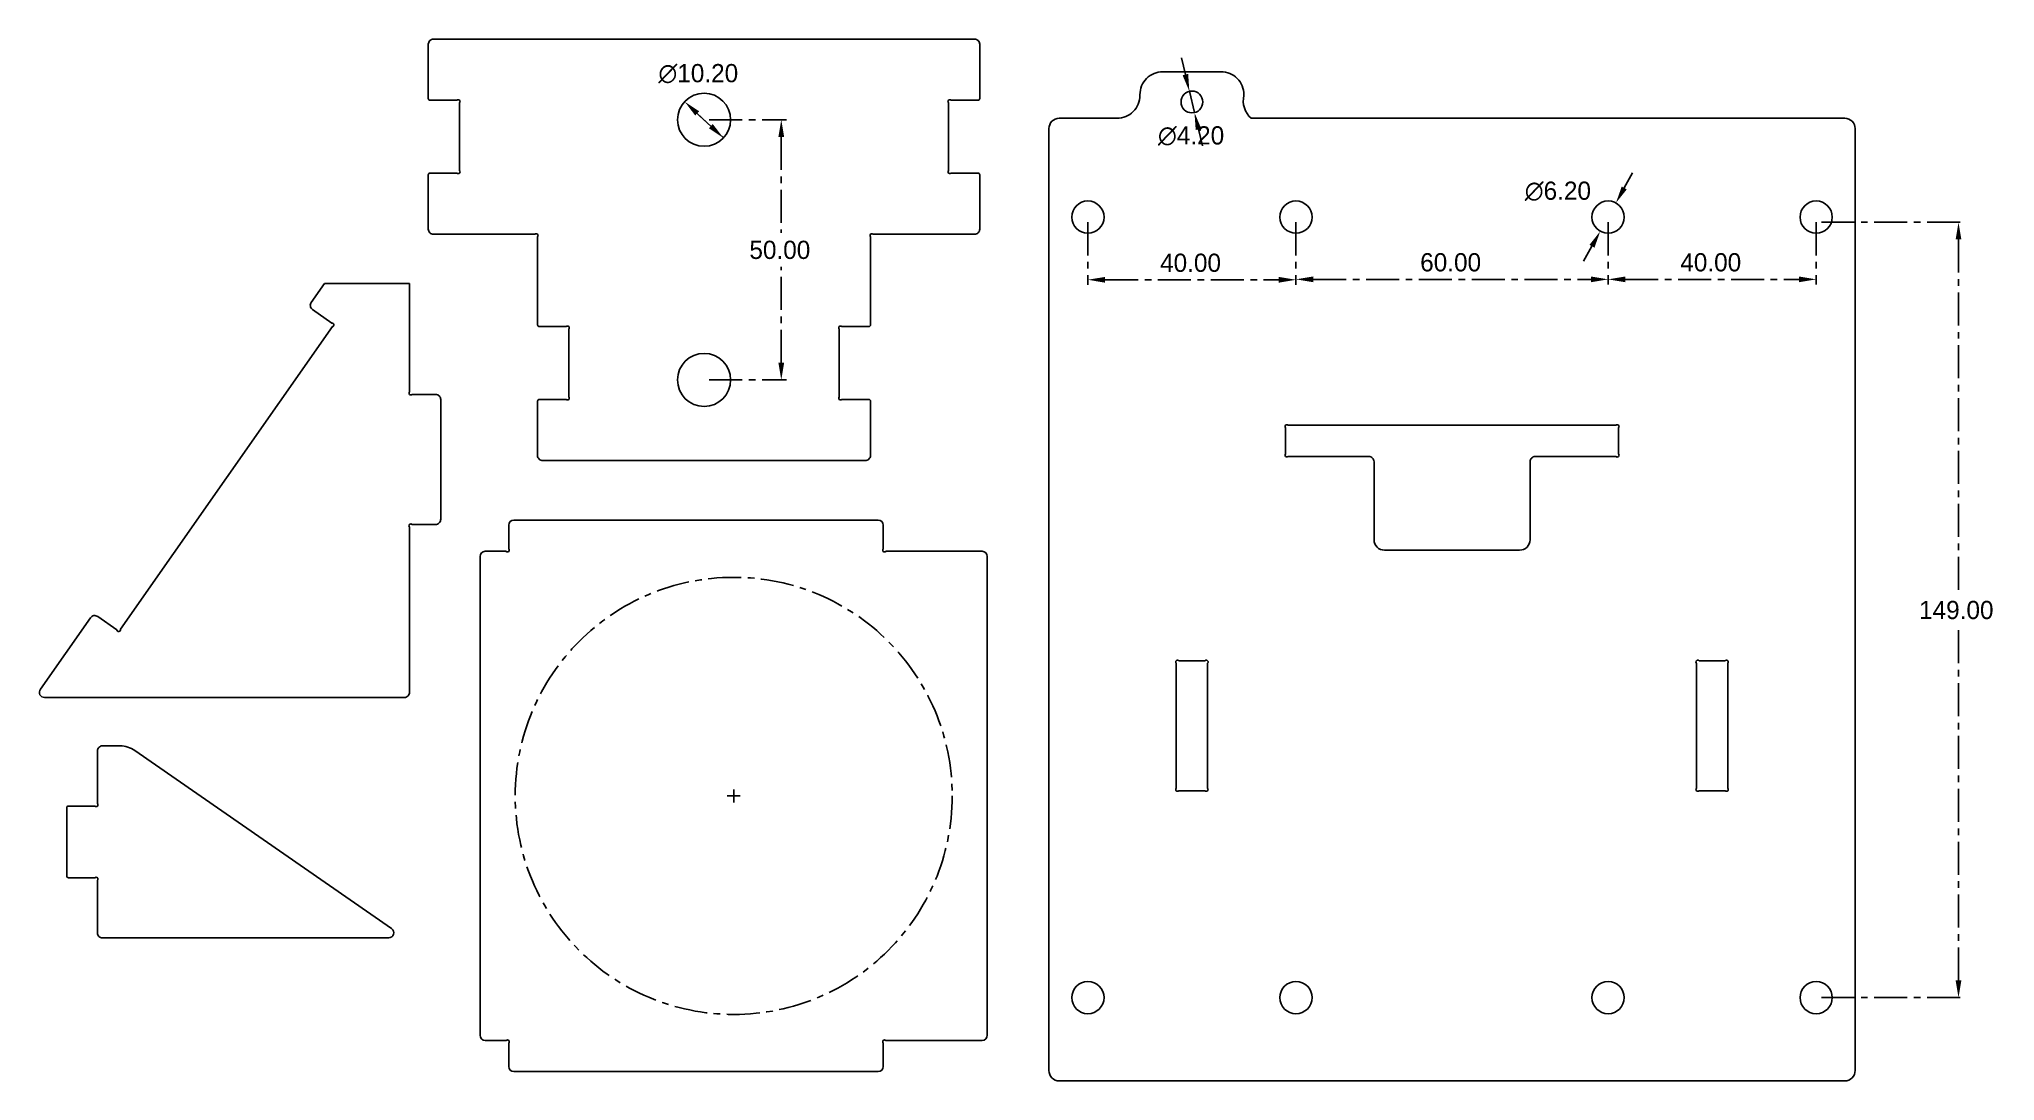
# Model space of a CAD drawing. Extents: x 76 to 452, y -135 to 66.
import ezdxf

# ---------------------------------------------------------------- set-up
doc = ezdxf.new("R2010")
doc.units = 0
doc.header["$PDSIZE"] = -1
doc.linetypes.add('CENTER', pattern=[10.16, 6.35, -1.27, 1.27, -1.27])
doc.layers.get('0').update_dxf_attribs({"linetype": 'CONTINUOUS'})
doc.layers.get('DEFPOINTS').update_dxf_attribs({"linetype": 'CONTINUOUS'})
doc.layers.add('DIMENSIONS', color=2, linetype='CENTER')
doc.dimstyles.new('ISO-25', dxfattribs={"dimtxt": 2.5, "dimasz": 2.5, "dimexe": 1.25, "dimexo": 0.625, "dimtad": 1, "dimcen": 2.5, "dimazin": 3, "dimtfac": 1, "dimtmove": 0, "dimatfit": 3})

# ---------------------------------------------------------------- blocks, each defined once
blk = doc.blocks.new('*D11')
at = {"layer": 'DEFPOINTS', "color": 0}
for p in [(278.04, 31.45), (318.04, 31.45), (318.04, 19.41)]:
    blk.add_point(p, dxfattribs=at)
at = {"layer": 'DIMENSIONS', "color": 0}
for p, q in [((278.04, 30.45), (278.04, 18.41)), ((318.04, 30.45), (318.04, 18.41)), ((281.35, 19.41), (314.74, 19.41))]:
    blk.add_line(p, q, dxfattribs=at)
for points in [[(281.35, 19.96), (281.35, 18.85), (278.04, 19.41)], [(314.74, 18.85), (314.74, 19.96), (318.04, 19.41)]]:
    blk.add_solid(points, dxfattribs=at)
at = {"layer": 'DIMENSIONS', "color": 0, "linetype": 'CONTINUOUS'}
blk.add_text('40.00', height=3.5, dxfattribs=at).set_placement((291.92, 20.93))
blk = doc.blocks.new('*D12')
at = {"layer": 'DEFPOINTS', "color": 0}
for p in [(318.04, 31.45), (378.04, 31.45), (378.04, 19.49)]:
    blk.add_point(p, dxfattribs=at)
at = {"layer": 'DIMENSIONS', "color": 0}
for p, q in [((318.04, 30.45), (318.04, 18.49)), ((378.04, 30.45), (378.04, 18.49)), ((321.35, 19.49), (374.74, 19.49))]:
    blk.add_line(p, q, dxfattribs=at)
for points in [[(321.35, 20.04), (321.35, 18.94), (318.04, 19.49)], [(374.74, 18.94), (374.74, 20.04), (378.04, 19.49)]]:
    blk.add_solid(points, dxfattribs=at)
at = {"layer": 'DIMENSIONS', "color": 0, "linetype": 'CONTINUOUS'}
blk.add_text('60.00', height=3.5, dxfattribs=at).set_placement((341.92, 21.02))
blk = doc.blocks.new('*D13')
at = {"layer": 'DEFPOINTS', "color": 0}
for p in [(378.04, 31.45), (418.04, 31.45), (418.04, 19.49)]:
    blk.add_point(p, dxfattribs=at)
at = {"layer": 'DIMENSIONS', "color": 0}
for p, q in [((378.04, 30.45), (378.04, 18.49)), ((418.04, 30.45), (418.04, 18.49)), ((381.35, 19.49), (414.74, 19.49))]:
    blk.add_line(p, q, dxfattribs=at)
for points in [[(381.35, 20.04), (381.35, 18.94), (378.04, 19.49)], [(414.74, 18.94), (414.74, 20.04), (418.04, 19.49)]]:
    blk.add_solid(points, dxfattribs=at)
at = {"layer": 'DIMENSIONS', "color": 0, "linetype": 'CONTINUOUS'}
blk.add_text('40.00', height=3.5, dxfattribs=at).set_placement((391.92, 21.02))
blk = doc.blocks.new('*D14')
at = {"layer": 'DEFPOINTS', "color": 0}
for p in [(418.04, 30.45), (418.04, -118.55), (445.4, -118.55)]:
    blk.add_point(p, dxfattribs=at)
at = {"layer": 'DIMENSIONS', "color": 0}
for p, q in [((419.04, 30.45), (446.4, 30.45)), ((445.4, 27.15), (445.4, -40.78)), ((445.4, -115.25), (445.4, -47.32)), ((419.04, -118.55), (446.4, -118.55))]:
    blk.add_line(p, q, dxfattribs=at)
for points in [[(445.95, 27.15), (444.85, 27.15), (445.4, 30.45)], [(444.85, -115.25), (445.95, -115.25), (445.4, -118.55)]]:
    blk.add_solid(points, dxfattribs=at)
at = {"layer": 'DIMENSIONS', "color": 0, "linetype": 'CONTINUOUS'}
blk.add_text('149.00', height=3.5, dxfattribs=at).set_placement((437.82, -45.8))
blk = doc.blocks.new('*D15')
at = {"layer": 'DEFPOINTS', "color": 0}
for p in [(379.54, 34.16), (376.54, 28.74)]:
    blk.add_point(p, dxfattribs=at)
at = {"layer": 'DIMENSIONS', "color": 0}
for p, q in [((381.14, 37.05), (382.74, 39.94)), ((374.94, 25.85), (373.34, 22.96))]:
    blk.add_line(p, q, dxfattribs=at)
for points in [[(380.66, 37.32), (381.63, 36.78), (379.54, 34.16)], [(375.42, 25.58), (374.46, 26.11), (376.54, 28.74)]]:
    blk.add_solid(points, dxfattribs=at)
at = {"layer": 'DIMENSIONS', "color": 0, "linetype": 'CONTINUOUS'}
blk.add_text('∅6.20', height=3.5, dxfattribs=at).set_placement((362.02, 34.78))
blk = doc.blocks.new('*D16')
at = {"layer": 'DEFPOINTS', "color": 0}
for p in [(297.55, 55.63), (298.53, 51.54)]:
    blk.add_point(p, dxfattribs=at)
at = {"layer": 'DIMENSIONS', "color": 0}
for p, q in [((296.79, 58.84), (296.02, 62.05)), ((297.55, 55.63), (298.53, 51.54)), ((299.3, 48.33), (300.07, 45.12))]:
    blk.add_line(p, q, dxfattribs=at)
for points in [[(296.25, 58.71), (297.32, 58.97), (297.55, 55.63)], [(299.84, 48.46), (298.77, 48.2), (298.53, 51.54)]]:
    blk.add_solid(points, dxfattribs=at)
at = {"layer": 'DIMENSIONS', "color": 0, "linetype": 'CONTINUOUS'}
blk.add_text('∅4.20', height=3.5, dxfattribs=at).set_placement((291.51, 45.41))
blk = doc.blocks.new('*D18')
at = {"layer": 'DEFPOINTS', "color": 0}
for p in [(204.25, 50.16), (204.25, 0.16), (219.1, 0.16)]:
    blk.add_point(p, dxfattribs=at)
at = {"layer": 'DIMENSIONS', "color": 0}
for p, q in [((205.25, 50.16), (220.1, 50.16)), ((219.1, 46.86), (219.1, 28.43)), ((219.1, 3.46), (219.1, 21.88)), ((205.25, 0.16), (220.1, 0.16))]:
    blk.add_line(p, q, dxfattribs=at)
for points in [[(219.65, 46.86), (218.55, 46.86), (219.1, 50.16)], [(218.55, 3.46), (219.65, 3.46), (219.1, 0.16)]]:
    blk.add_solid(points, dxfattribs=at)
at = {"layer": 'DIMENSIONS', "color": 0, "linetype": 'CONTINUOUS'}
blk.add_text('50.00', height=3.5, dxfattribs=at).set_placement((212.97, 23.41))
blk = doc.blocks.new('*D19')
at = {"layer": 'DEFPOINTS', "color": 0}
for p in [(200.53, 53.64), (207.97, 46.67)]:
    blk.add_point(p, dxfattribs=at)
at = {"layer": 'DIMENSIONS', "color": 0}
for p, q in [((207.97, 46.67), (200.53, 53.64)), ((202.94, 51.39), (207.97, 46.67))]:
    blk.add_line(p, q, dxfattribs=at)
for points in [[(203.32, 51.79), (202.56, 50.98), (200.53, 53.64)], [(205.19, 48.53), (205.94, 49.33), (207.97, 46.67)]]:
    blk.add_solid(points, dxfattribs=at)
at = {"layer": 'DIMENSIONS', "color": 0, "linetype": 'CONTINUOUS'}
blk.add_text('∅10.20', height=3.5, dxfattribs=at).set_placement((195.48, 57.37))
blk = doc.blocks.new('CARRIAGE_UPPER_SIDE_SUPPOR')
blk.add_lwpolyline([(147.64, 18.72), (131.3, 18.72), (128.74, 15.06, 0.414214), (128.99, 13.67), (132.68, 11.09, -0.999999), (132.8, 10.4), (92.07, -47.77, -1.000002), (91.38, -47.89), (87.69, -45.31, 0.414214), (86.3, -45.55), (76.67, -59.3, 0.606815), (77.49, -60.87), (146.64, -60.87, 0.414214), (147.64, -59.87), (147.64, -28.12, -1), (148.14, -27.62), (152.64, -27.62, 0.414214), (153.64, -26.62), (153.64, -3.62, 0.414214), (152.64, -2.62), (148.14, -2.62, -0.999998), (147.64, -2.13)], format="xyb", close=True)
blk = doc.blocks.new('CARRIAGE_LOWER_SIDE_SUPPOR')
blk.add_lwpolyline([(144.19, -105.28), (94.81, -71.04, 0.152742), (92.01, -70.17), (88.63, -70.17, 0.414214), (87.64, -71.15), (87.64, -81.24, -1), (87.15, -81.73), (82.08, -81.73, 0.414214), (81.74, -82.07), (81.74, -95.16, 0.414214), (82.08, -95.51), (87.15, -95.51, -1), (87.64, -96), (87.64, -106.09, 0.414214), (88.63, -107.07), (143.63, -107.07, 0.734993)], format="xyb", close=True)
blk = doc.blocks.new('CARRIAGE_BALL_JOINT_SUPPOR')
for p, q in [((166.71, -27.78), (166.71, -32.29)), ((237.71, -26.78), (167.71, -26.78)), ((238.71, -32.29), (238.71, -27.78)), ((161.21, -33.78), (161.21, -125.78)), ((166.22, -32.78), (162.21, -32.78)), ((257.71, -32.78), (239.21, -32.78)), ((258.71, -125.78), (258.71, -33.78)), ((162.21, -126.78), (166.22, -126.78)), ((166.71, -127.28), (166.71, -131.78)), ((238.71, -131.78), (238.71, -127.28)), ((239.21, -126.78), (257.71, -126.78)), ((167.71, -132.78), (237.71, -132.78))]:
    blk.add_line(p, q)
for centre, radius, start, end in [((167.71, -27.78), 1, 90, 180), ((237.71, -27.78), 1, 0, 90), ((162.21, -33.78), 1, 90, 180), ((166.46, -32.54), 0.35, 225, 45), ((238.96, -32.54), 0.35, 135, 315), ((257.71, -33.78), 1, 0, 90), ((162.21, -125.78), 1, 180, 270), ((166.46, -127.03), 0.35, 315, 135), ((238.96, -127.03), 0.35, 45, 225), ((257.71, -125.78), 1, 270, 0), ((167.71, -131.78), 1, 180, 270), ((237.71, -131.78), 1, 270, 0)]:
    blk.add_arc(centre, radius, start, end)
at = {"layer": 'DIMENSIONS'}
for p, q in [((209.96, -81.03), (209.96, -78.53)), ((208.71, -79.78), (211.21, -79.78))]:
    blk.add_line(p, q, dxfattribs=at)
at = {"layer": 'DIMENSIONS', "color": 2}
blk.add_circle((209.96, -79.78), 42, dxfattribs=at)
blk = doc.blocks.new('CARRIAGE_BASE')
at = {"color": 7, "linetype": 'CONTINUOUS'}
for points in [[(309.443, 50.449, -0.2834243), (308.043, 54.849), (308.043, 54.98, 0.4142136), (303.643, 59.38), (292.443, 59.38, 0.4142136), (288.043, 54.98), (288.043, 54.849, -0.4142136), (283.643, 50.449), (272.543, 50.449, 0.4142136), (270.543, 48.449), (270.543, -132.551, 0.4142136), (272.543, -134.551), (423.543, -134.551, 0.4142136), (425.543, -132.551), (425.543, 48.449, 0.4142136), (423.543, 50.449)], [(316.538, -14.551, -1), (316.043, -14.056), (316.043, -9.046, -1), (316.538, -8.551), (379.548, -8.551, -1), (380.043, -9.046), (380.043, -14.056, -1), (379.548, -14.551), (364.043, -14.551, 0.4142136), (363.043, -15.551), (363.043, -30.551, -0.4142136), (361.043, -32.551), (335.043, -32.551, -0.4142136), (333.043, -30.551), (333.043, -15.551, 0.4142136), (332.043, -14.551)], [(295.043, -78.306, 1), (295.538, -78.801), (300.548, -78.801, 1), (301.043, -78.306), (301.043, -54.296, 1), (300.548, -53.801), (295.538, -53.801, 1), (295.043, -54.296)], [(395.538, -53.801, 1), (395.043, -54.296), (395.043, -78.306, 1), (395.538, -78.801), (400.548, -78.801, 1), (401.043, -78.306), (401.043, -54.296, 1), (400.548, -53.801)]]:
    blk.add_lwpolyline(points, format="xyb", close=True, dxfattribs=at)
for centre, radius in [((298.043, 53.585), 2.1), ((278.043, 31.449), 3.1), ((318.043, 31.449), 3.1), ((378.043, 31.449), 3.1), ((418.043, 31.449), 3.1), ((278.043, -118.551), 3.1), ((318.043, -118.551), 3.1), ((378.043, -118.551), 3.1), ((418.043, -118.551), 3.1)]:
    blk.add_circle(centre, radius, dxfattribs=at)
at = {"layer": 'DIMENSIONS'}
for p1, p2, picture, middle in [((297.555, 55.627), (298.532, 51.542), '*D16', (298.218, 47.159)), ((376.542, 28.737), (379.545, 34.161), '*D15', (368.732, 36.526))]:
    dim = blk.add_diameter_dim_2p(p1=p1, p2=p2, dimstyle='ISO-25', override={"dimtxt": 3.5, "dimasz": 3.302, "dimexe": 1, "dimexo": 1, "dimgap": 1.524, "dimtih": 1, "dimtoh": 1, "dimdec": 2, "dimzin": 0, "dimtdec": 2, "dimtmove": 2}, dxfattribs=at)
    dim.commit()
    dim.dimension.update_dxf_attribs({"geometry": picture, "text_midpoint": middle, "dimtype": 163})
for base, p1, p2, picture, middle in [((318.043, 19.405), (278.043, 31.449), (318.043, 31.449), '*D11', (298.043, 22.679)), ((378.043, 19.494), (318.043, 31.449), (378.043, 31.449), '*D12', (348.043, 22.768)), ((418.043, 19.494), (378.043, 31.449), (418.043, 31.449), '*D13', (398.043, 22.768))]:
    dim = blk.add_linear_dim(base=base, p1=p1, p2=p2, dimstyle='ISO-25', override={"dimtxt": 3.5, "dimasz": 3.302, "dimexe": 1, "dimexo": 1, "dimgap": 1.524, "dimtih": 1, "dimtoh": 1, "dimdec": 2, "dimzin": 0, "dimtdec": 2, "dimtmove": 2}, dxfattribs=at)
    dim.commit()
    dim.dimension.update_dxf_attribs({"geometry": picture, "text_midpoint": middle})
dim = blk.add_linear_dim(base=(445.402, -118.551), p1=(418.043, 30.449), p2=(418.043, -118.551), angle=90, dimstyle='ISO-25', override={"dimtxt": 3.5, "dimasz": 3.302, "dimexe": 1, "dimexo": 1, "dimgap": 1.524, "dimtih": 1, "dimtoh": 1, "dimdec": 2, "dimzin": 0, "dimtdec": 2, "dimtmove": 2}, dxfattribs=at)
dim.commit()
dim.dimension.update_dxf_attribs({"geometry": '*D14', "text_midpoint": (445.402, -44.051)})
blk = doc.blocks.new('CARRIAGE_MUSCLE_BRACKET')
blk.add_lwpolyline([(236.251, 10.757), (236.251, 27.662, -1.0000006), (236.746, 28.157), (256.251, 28.157, 0.4142136), (257.251, 29.157), (257.251, 39.557, 0.4142136), (256.901, 39.907), (251.746, 39.907, -1.0000011), (251.251, 40.402), (251.251, 53.412, -0.9999996), (251.746, 53.907), (256.901, 53.907, 0.4142136), (257.251, 54.257), (257.251, 64.657, 0.4142136), (256.251, 65.657), (152.251, 65.657, 0.4142136), (151.251, 64.657), (151.251, 54.257, 0.4142136), (151.601, 53.907), (156.756, 53.907, -0.9999981), (157.251, 53.412), (157.251, 40.402, -0.9999996), (156.756, 39.907), (151.601, 39.907, 0.4142136), (151.251, 39.557), (151.251, 29.157, 0.4142136), (152.251, 28.157), (171.756, 28.157, -1), (172.251, 27.662), (172.251, 10.757, 0.4142136), (172.601, 10.407), (177.756, 10.407, -0.9999981), (178.251, 9.912), (178.251, -3.098, -0.9999996), (177.756, -3.593), (172.601, -3.593, 0.4142136), (172.251, -3.943), (172.251, -14.343, 0.4142136), (173.251, -15.343), (204.251, -15.343), (235.251, -15.343, 0.4142136), (236.251, -14.343), (236.251, -3.943, 0.4142136), (235.901, -3.593), (230.746, -3.593, -1.0000011), (230.251, -3.098), (230.251, 9.912, -0.9999996), (230.746, 10.407), (235.901, 10.407, 0.4142136)], format="xyb", close=True)
for centre in [(204.251, 50.157), (204.251, 0.157)]:
    blk.add_circle(centre, 5.1)
at = {"layer": 'DIMENSIONS'}
dim = blk.add_diameter_dim_2p(p1=(207.974, 46.672), p2=(200.529, 53.643), dimstyle='ISO-25', override={"dimtxt": 3.5, "dimasz": 3.302, "dimexe": 1, "dimexo": 1, "dimgap": 1.524, "dimtih": 1, "dimtoh": 1, "dimdec": 2, "dimzin": 0, "dimtdec": 2, "dimtmove": 2}, dxfattribs=at)
dim.commit()
dim.dimension.update_dxf_attribs({"geometry": '*D19', "text_midpoint": (203.059, 59.122), "dimtype": 163})
dim = blk.add_linear_dim(base=(219.1, 0.157), p1=(204.251, 50.157), p2=(204.251, 0.157), angle=90, dimstyle='ISO-25', override={"dimtxt": 3.5, "dimasz": 3.302, "dimexe": 1, "dimexo": 1, "dimgap": 1.524, "dimtih": 1, "dimtoh": 1, "dimdec": 2, "dimzin": 0, "dimtdec": 2, "dimtmove": 2}, dxfattribs=at)
dim.commit()
dim.dimension.update_dxf_attribs({"geometry": '*D18', "text_midpoint": (219.1, 25.157)})

msp = doc.modelspace()

# ---------------------------------------------------------------- block references
for name in ['CARRIAGE_MUSCLE_BRACKET', 'CARRIAGE_BASE', 'CARRIAGE_UPPER_SIDE_SUPPOR', 'CARRIAGE_BALL_JOINT_SUPPOR', 'CARRIAGE_LOWER_SIDE_SUPPOR']:
    msp.add_blockref(name, (0, 0))

doc.saveas('drawing.dxf')
